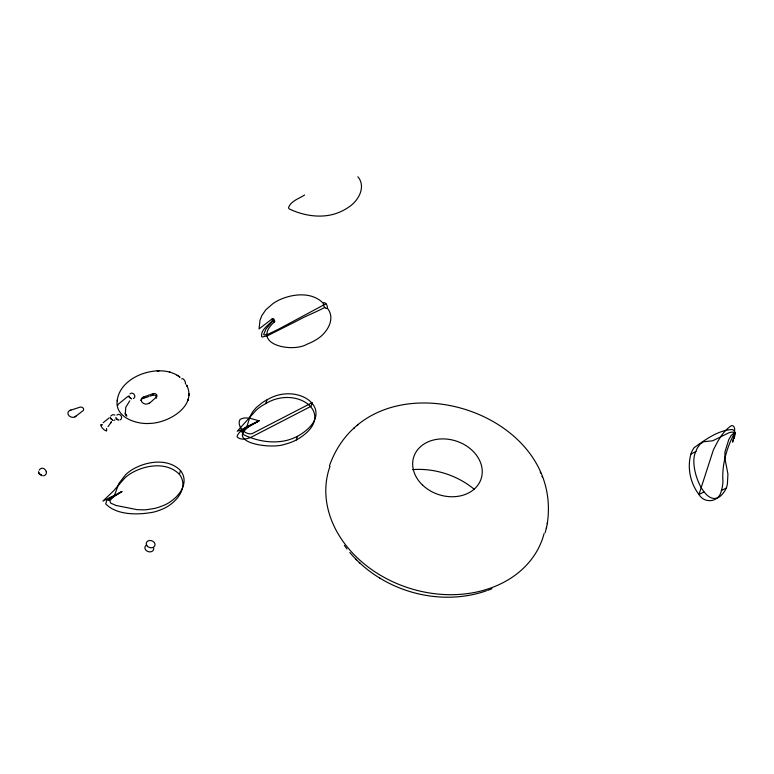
<?xml version="1.0" encoding="UTF-8"?>
<svg xmlns="http://www.w3.org/2000/svg" width="774" height="774" viewBox="0 0 774 774"><rect width="100%" height="100%" fill="white"/><g stroke="black" fill="none" stroke-linecap="round" stroke-linejoin="round"><path stroke-width="1.16" d="M39.203 470.157C43.015 464.052 50.465 473.814 43.586 475.894M116.874 415.067C120.134 412.223 123.937 418.366 119.97 420.04M186.505 384.862C197.496 405.76 168.8 423.049 149.759 423.417C136.563 424.549 114.939 417.409 117.203 400.826M189.011 395.485L189.088 393.753M734.652 436.729L734.642 428.719L733.926 426.658L732.823 425.69L731.391 425.7C722.703 431.186 717.75 441.161 713.299 450.149L698.98 494.499C704.708 504.3 719.636 501.997 721.397 490.542A55.834 26.548 62.7 0 0 722.945 481.602C721.736 464.487 726.776 447.382 734.865 432.395L735.3 433.092L733.771 438.664L734.661 432.327L733.887 430.518L732.436 429.493C718.388 430.073 705.559 439.516 694.365 447.498M547.257 523.775C565.097 406.65 370.243 351.493 329.472 465.725M118.403 420.127L116.487 418.821M117.396 399.684L117.309 400.206M117.184 400.932C118.664 386.033 132.954 376.145 146.383 372.594M545.128 532.831L546.589 527.104M546.338 528.352L547.499 522.537M140.868 400.526L140.974 400.216A4.489 3.541 17.7 0 1 143.79 398.184L148.676 396.578M694.355 447.488A55.834 26.548 62.7 0 0 690.892 454.125C687.07 467.777 690.321 483.315 698.98 494.499L704.001 491.906M695.884 451.532C686.867 467.554 709.7 520.825 726.409 487.949A57.276 27.235 62.7 0 0 727.405 483.924L727.918 473.998L724.87 458.247L724.986 451.793L728.789 439.622L731.266 435.336L733.994 433.208L734.284 435.694L732.649 442.148L734.149 435.53L733.384 432.473L732.301 432.008L729.05 432.695L712.748 440.783L703.585 441.722L700.044 444.16L697.326 448.03A57.276 27.235 62.7 0 0 695.884 451.532L690.882 454.115M143.8 398.175L144.254 396.752L153.349 393.608A2.564 2.109 14.2 0 1 156.067 397.391L149.034 403.651M153.349 393.608L152.846 395.175L149.885 396.182M179.365 474.278L180.565 470.582C167.774 457.724 146.17 461.178 131.928 469.799A55.206 43.915 17.9 0 0 125.659 474.656L118.906 483.421L114.446 495.37L111.969 498.233L108.428 500.43L111.601 497.479L121.886 491.596L102.903 501.107L113.565 490.89L125.098 477.693A58.176 46.276 17.9 0 1 130.98 473.34C145.202 464.845 166.662 461.488 179.365 474.278C189.978 488.191 174.547 504.783 161.311 509.534A58.176 46.276 17.9 0 1 153.891 512.049C138.681 515.039 116.961 515.532 105.767 503.922L106.706 500.517L111.679 496.86M258.98 420.814L241.914 429.56L237.241 431.253L256.184 410.191A55.834 44.418 17.9 0 1 265.772 403.602L266.962 399.897C298.88 380.382 340.734 411.71 297.477 436.313A57.276 45.56 17.9 0 1 292.156 438.684C276.463 444.702 257.839 441.673 243.317 434.572L242.939 433.353C245.329 426.687 253.533 424.423 258.98 420.814C253.059 419.305 245.977 416.025 240.133 419.392C236.099 425.855 245.281 435.549 252.169 433.604L312.28 402.577L311.08 406.282L250.969 437.32C246.858 439.013 241.13 440.396 237.405 437.252L237.076 436.178C240.762 427.712 251.608 425.187 258.98 420.814L246.209 427.983L241.091 431.931L243.839 430.151L247.264 425.516L250.07 416.441L252.614 411.894L256.184 407.646L262.076 402.79A57.276 45.56 17.9 0 1 266.962 399.897M254.269 423.243C219.671 441.606 269.855 449.829 284.764 444.295A55.834 44.418 17.9 0 0 296.278 440L297.477 436.313M188.353 398.813L187.821 400.39L188.072 399.645M108.05 426.648L111.456 421.869L110.479 423.01L111.127 422.246M110.779 415.996L112.627 414.641L114.9 415.019M42.077 475.826L42.096 475.807A1.471 0.532 28.2 0 0 42.144 475.681L41.767 475.265A2.951 1.074 43.2 0 1 39.668 473.891M129.751 400.826L125.736 407.337L125.369 413.306M131.551 398.92L130.167 397.952M112.946 420.321L111.069 418.986M273.425 320.32L266.004 328.931L263.682 334.407A5.824 2.187 -40 0 0 264.321 334.987L268.443 334.087L278.901 329.008L325.97 303.737M106.493 430.808L106.522 430.779A1.819 1.451 17.9 0 0 106.667 430.267L106.696 430.151A6.153 4.896 17.9 0 0 106.454 428.515M274.644 321.694C249.547 343.83 291.595 353.331 307.152 344.159A57.392 45.656 17.9 0 0 315.115 340.318C325.999 334.639 336.584 319.439 327.276 308.052M273.299 319.749C269.4 324.654 260.335 329.55 261.67 336.622A8.456 3.26 -40.4 0 0 262.715 337.019L268.259 335.374L296.49 321.152A114.939 43.17 -40 0 1 310.848 314.089A146.896 55.177 -40 0 0 324.77 307.442M117.9 405.431L117.338 405.005L127.865 396.414M103.194 422.691L109.26 417.805M353.592 428.583L354.502 427.819M357.017 425.7L357.898 424.955M74.991 416.886L82.654 410.975A2.564 2.041 17.9 0 0 83.253 408.275A2.564 2.041 17.9 0 0 79.954 407.192L69.65 410.52M130.013 393.879C133.022 391.093 137.037 396.578 133.476 398.629M115.065 419.895L114.117 420.35M272.245 318.82L259.038 328.921L260.035 320.223L261.796 315.608L265.898 309.716L273.077 303.495A57.392 45.656 17.9 0 1 280.72 299.277C294.062 293.569 312.406 291.924 323.28 303.292M296.287 440.009C339.544 415.406 297.68 384.078 265.763 403.593M304.617 195C299.161 198.618 290.956 200.872 288.567 207.548L288.944 208.767C303.466 215.869 322.09 218.887 337.783 212.869A57.353 45.618 17.9 0 0 348.319 207.374C358.091 201.395 366.528 187.047 357.907 176.772M121.886 491.596L111.93 497.866L109.831 500.846L110.643 503.071L115.974 505.441L137.259 509.679L145.328 509.853L154.065 508.557A55.206 43.915 17.9 0 0 162.23 505.954C175.553 501.281 191.236 484.601 180.565 470.582M721.397 490.542L726.409 487.949M487.63 590.388L491.896 588.762M486.459 590.785C438.771 607.348 382.114 590.997 349.771 552.442M146.402 372.594C157.354 369.682 170.241 369.798 179.616 376.928L178.823 376.338M101.249 424.558L101.713 424.587A3.618 2.873 17.9 0 1 102.265 424.742A6.153 4.896 17.9 0 1 102.555 424.82M157.112 370.872L159.154 370.814L158.109 370.843M169.419 372.023L170.454 372.313M40.287 474.597L41.709 475.236M379.734 578.062L380.228 578.342M40.171 474.539L39.58 474.094M177.082 375.206L177.991 375.787M179.297 376.686L180.081 377.248M355.895 559.157L356.621 559.883M359.281 562.446L359.958 563.124M124.953 413.848L126.839 416.093L125.649 414.158M344.333 545.37L346.994 548.979M125.968 414.835L125.272 412.939M129.297 397.043L129.045 396.172M116.11 418.279L115.858 417.409M110.692 418.434L110.411 417.37M39.116 473.436L38.739 472.179M186.921 385.655L187.298 386.458L187.037 385.897M540.252 472.082L540.678 473.078M542.052 476.378L542.487 477.413M46.382 471.511L46.43 472.034M116.526 418.782A2.196 1.896 -86.1 0 1 116.197 418.289M118.045 419.75A2.235 0.813 43.2 0 1 116.555 418.676M39.629 474.036A2.902 2.496 -86.1 0 1 39.193 473.388M39.532 473.978A3.077 1.403 62.2 0 1 39.339 473.611M39.058 473.736A2.728 1.248 62.2 0 1 38.526 471.888M75.997 416.112A4.489 3.57 17.9 0 1 68.818 415.522A4.489 3.57 17.9 0 1 70.937 410.104M129.713 397.546A2.196 1.896 -86.1 0 1 129.384 397.052M131.232 398.513A2.235 0.813 43.2 0 1 129.742 397.439M129.277 397.314A2.07 0.948 62.2 0 1 128.871 395.911M181.735 378.892A3.251 1.49 61.9 0 1 184.347 380.16A3.251 1.49 61.9 0 1 185.363 384.049M156.174 396.259A2.564 2.07 15.7 0 1 156.338 398.204M152.933 395.146A2.564 2.061 16.7 0 1 156.145 396.23M149.13 402.964A4.489 3.657 17.2 0 1 143.596 403.438A4.489 3.657 17.2 0 1 141.41 398.842L141.555 398.542A4.489 3.609 15.3 0 1 143.983 396.81M153.668 548.156A4.489 3.57 17.9 0 1 150.688 551.823A4.489 3.57 17.9 0 1 145.406 549.482A4.489 3.57 17.9 0 1 146.634 545.031M111.098 418.937A2.196 1.896 -86.1 0 1 110.769 418.444M112.627 419.905A2.235 0.813 43.2 0 1 111.853 419.46M105.158 430.431A9.191 7.314 17.9 0 1 100.959 425.574M101.22 425.477A2.196 1.751 17.9 0 1 101.026 424.51M106.27 430.895A1.78 1.413 17.9 0 1 105.487 430.431M412.581 469.605A71.343 56.754 17.9 0 1 474.404 489.42M544.083 533.576A112.278 89.31 17.9 0 1 409.707 588.298A112.278 89.31 17.9 0 1 330.014 466.277M147.457 546.328A4.489 3.57 17.9 0 0 154.868 545.612A4.489 3.57 17.9 0 0 149.546 540.504A4.489 3.57 17.9 0 0 147.457 546.328M272.206 319.73A2.022 0.968 62.7 0 0 274.315 322.129A2.022 0.968 62.7 0 0 273.754 319.091A2.022 0.968 62.7 0 0 272.206 319.73M323.426 304.608A3.212 1.529 62.7 0 0 326.763 308.487A3.212 1.529 62.7 0 0 325.922 303.679A3.212 1.529 62.7 0 0 323.426 304.608M422.478 485.008A35.41 28.164 17.9 0 0 480.915 479.406A35.41 28.164 17.9 0 0 438.974 439.081A35.41 28.164 17.9 0 0 422.478 485.008"/></g></svg>
